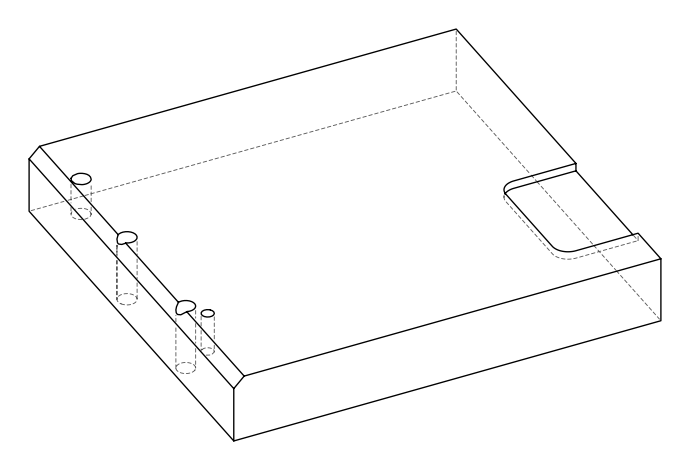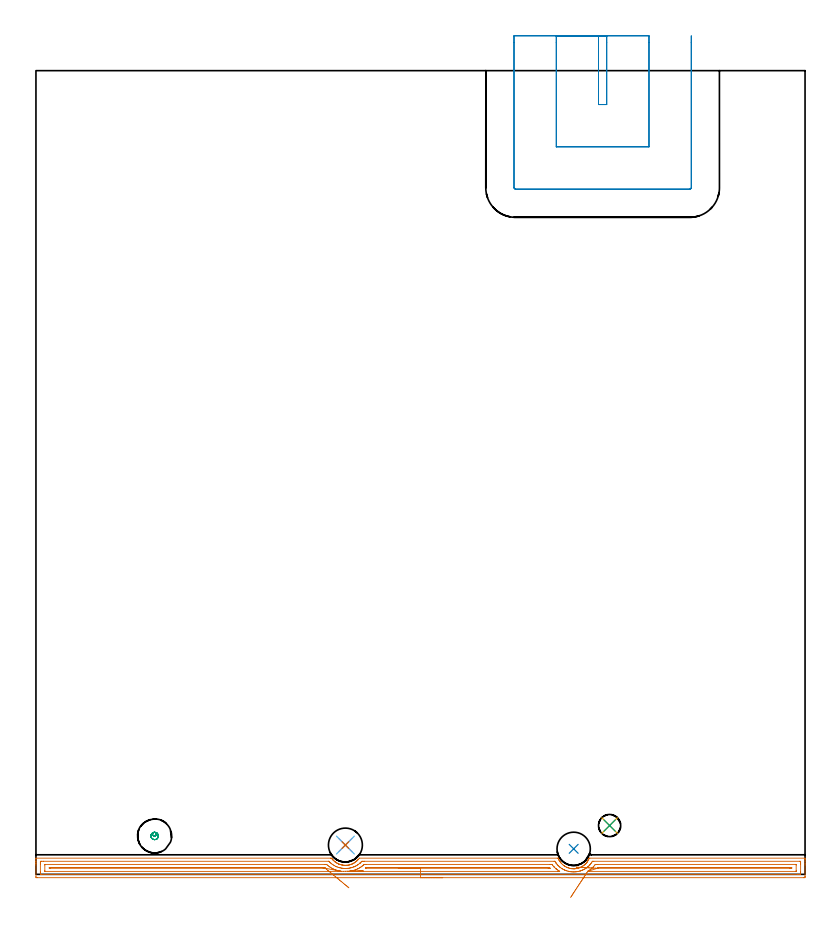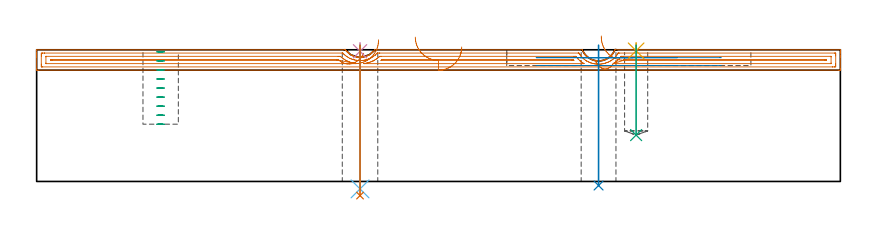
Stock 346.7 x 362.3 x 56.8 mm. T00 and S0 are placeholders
(PLAN: 9 operations, 7 tool changes, 15.2 min)
(1 AREA_MILL | FG_CHAMFER_SURFACE | UGT0205_001 | 11.24 min | 13425 mm3)
(2 MILL_SLOT | SLOT_PARTIAL_RECTANGULAR | UGT0201_109 | Follow Part, ap 6.35, ae 75% | 2.45 min | 46822 mm3)
(3 MILL_BLIND_HOLE_FROM_SOLID_MATERIAL | STEP1POCKET | UGT0201_130 | Spiral | 0.57 min | 5893 mm3)
(4 SPOT_DRILL | STEP1HOLE | NXT0321_9005460120000 | 0.03 min | 1 mm3)
(5 SPOT_DRILL_1 | STEP1POCKET_1 | NXT0321_9005460120000 | 0.03 min | 8 mm3)
(6 DRILL_THROUGH_HOLE_INTO_CENTER | STEP1HOLE | NXT0301_065 | 0.25 min | 3915 mm3)
(7 DRILL_TO_ENLARGE_THROUGH_HOLE | STEP1HOLE | UGT0301_283 | 0.26 min | 6464 mm3)
(8 INDEXABLE_INSERT_DRILL_THROUGH_HOLE_FROM_SOLID | STEP1HOLE_1 | NXT0302_001 | 0.24 min | 9924 mm3)
(9 DRILL_BLIND_HOLE_INTO_CENTER | STEP1POCKET_1 | NXT0301_071 | 0.16 min | 2787 mm3)
(TOOL UGT0205_001 | Chamfer Mill 20 x 3 x 45 deg. | D20 FL50 Z2)
(TOOL UGT0201_109 | End Mill 25.4 mm | D25.4 FL25 Z2)
(TOOL UGT0201_130 | Carbide End Mill 12.0 | D12 FL15 Z4)
(TOOL NXT0321_9005460120000 | NC Spot Drill, 142deg, 12mm, Carbide, Uncoated | D12 PA142 FL30 Z2)
(TOOL NXT0301_065 | Carbide Drill 9.4mm [860.1-0940-075A1-MM 2214] | D9.4 PA140 FL98 Z2)
(TOOL UGT0301_283 | Twist Drill 15.3 mm | D15.3 PA118 FL120 Z2)
(TOOL NXT0302_001 | Index. Insert Drill 15mm [880-D1500L20-05] | D15 PA176 FL75 Z2)
(TOOL NXT0301_071 | Carbide Drill 10mm [860.1-1000-030A1-MM 2214] | D10 PA140 FL47 Z2)
(OP 1 AREA_MILL)
G17 G21 G94 G90
T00 M6
G54
G17 G0 G90 X183.35 Y-1.5 S1061 M3
G43 Z66.8 H0
Z58.
G94 G1 X183.312 Z57.128 F250.
X183.198 Z56.263
X183.009 Z55.412
X182.747 Z54.58
X182.413 Z53.774
X182.01 Z53.
X181.542 Z52.264
X181.01 Z51.572
X180.421 Z50.929
X179.778 Z50.34
X179.086 Z49.808
X178.35 Z49.34
X177.576 Z48.937
X176.77 Z48.603
X175.938 Z48.341
X175.087 Z48.152
X174.222 Z48.038
X173.35 Z48.
X0.609
X0.169 Y-1.496 Z48.002
X0.01 Y-1.492 Z48.006
X0. Y-1.062 Z48.435
Y4.221 Z53.715
Y4.78 Z54.277
Y5.101 Z54.597
Y5.661 Z55.157
Y5.982 Z55.476
Y6.981 Z56.481
X0.01 Y7.3 Z56.8
X132.731
X133.236 Y7.298 Z56.788
X133.386 Y7.113 Z56.611
X133.49 Y6.977 Z56.476
X133.586 Y6.862 Z56.362
X133.816 Y6.588 Z56.087
X133.922 Y6.473 Z55.971
X133.997 Y6.391 Z55.889
X134.364 Y6.045 Z55.543
X134.517 Y5.911 Z55.409
X134.742 Y5.713 Z55.212
X134.814 Y5.655 Z55.154
X134.891 Y5.597 Z55.097
X135.19 Y5.395 Z54.893
X135.333 Y5.297 Z54.796
X135.405 Y5.252 Z54.752
X135.651 Y5.101 Z54.6
X135.785 Y5.019 Z54.515
X135.856 Y4.983 Z54.477
X136.123 Y4.839 Z54.336
X136.302 Y4.757 Z54.254
X136.399 Y4.713 Z54.21
X136.529 Y4.658 Z54.156
X136.68 Y4.597 Z54.093
X136.749 Y4.573 Z54.068
X136.91 Y4.514 Z54.012
X137.125 Y4.438 Z53.936
X137.574 Y4.305 Z53.801
X137.986 Y4.211 Z53.709
X138.02 Y4.204 Z53.701
X138.088 Y4.194 Z53.688
X138.469 Y4.13 Z53.626
X138.527 Y4.123 Z53.62
X138.829 Y4.093 Z53.586
X138.899 Y4.085 Z53.579
X138.915 Y4.083 Z53.577
X138.98 Y4.082 Z53.571
X139.363 Y4.06 Z53.557
X139.521 Y4.063 Z53.554
X139.57 Z53.557
X139.811 Y4.066 Z53.56
X139.873 Y4.071 Z53.563
X139.955 Y4.076 Z53.57
X140.096 Y4.087 Z53.578
X140.258 Y4.096 Z53.592
X140.636 Y4.144 Z53.644
X140.706 Y4.153 Z53.653
X141.152 Y4.241 Z53.736
X141.212 Y4.257 Z53.75
X141.362 Y4.295 Z53.79
X141.601 Y4.356 Z53.851
X141.659 Y4.374 Z53.869
X142.046 Y4.494 Z53.994
X142.466 Y4.658 Z54.155
X142.551 Y4.696 Z54.192
X142.702 Y4.76 Z54.26
X142.81 Y4.808 Z54.307
X142.879 Y4.838 Z54.337
X142.941 Y4.87 Z54.369
X143.392 Y5.127 Z54.624
X143.444 Y5.16 Z54.657
X143.835 Y5.405 Z54.903
X144.25 Y5.713 Z55.211
X144.337 Y5.788 Z55.287
X144.466 Y5.899 Z55.398
X144.561 Y5.982 Z55.478
X144.73 Y6.126 Z55.624
X144.932 Y6.335 Z55.832
X145.016 Y6.422 Z55.919
X145.178 Y6.588 Z56.087
X145.773 Y7.301 Z56.799
X235.394 Y7.3 Z56.8
X235.399 Y7.297 Z56.797
X235.406 Y7.292 Z56.791
X235.418 Y7.265 Z56.764
X235.509 Y7.052 Z56.55
X235.727 Y6.589 Z56.086
X235.815 Y6.422 Z55.918
X235.838 Y6.377 Z55.874
X235.9 Y6.268 Z55.767
X235.957 Y6.167 Z55.666
X235.989 Y6.119 Z55.618
X236.08 Y5.982 Z55.477
X236.165 Y5.852 Z55.351
X236.256 Y5.713 Z55.212
X236.287 Y5.672 Z55.171
X236.386 Y5.541 Z55.037
X236.505 Y5.38 Z54.88
X236.543 Y5.329 Z54.829
X236.732 Y5.101 Z54.601
X236.852 Y4.958 Z54.458
X236.965 Y4.838 Z54.337
X237.347 Y4.472 Z53.97
X237.746 Y4.124 Z53.624
X237.956 Y3.963 Z53.462
X238.072 Y3.884 Z53.383
X238.294 Y3.733 Z53.232
X238.518 Y3.594 Z53.092
X238.641 Y3.518 Z53.017
X239.065 Y3.293 Z52.793
X239.411 Y3.129 Z52.626
X239.495 Y3.088 Z52.586
X239.535 Y3.072 Z52.57
X239.602 Y3.047 Z52.546
X239.673 Y3.021 Z52.52
X239.857 Y2.957 Z52.451
X239.98 Y2.912 Z52.408
X240.429 Y2.772 Z52.271
X240.574 Y2.738 Z52.237
X240.75 Y2.697 Z52.194
X240.875 Y2.667 Z52.165
X241.324 Y2.586 Z52.086
X241.516 Y2.564 Z52.062
X241.56 Y2.56 Z52.056
X241.643 Y2.552 Z52.044
X241.72 Y2.543 Z52.035
X241.77 Y2.536 Z52.03
X242.218 Y2.51 Z52.005
X242.368 Y2.514 Z52.003
X242.536 Y2.515 Z52.004
X242.665 Y2.514 Z52.009
X242.725 Y2.518 Z52.013
X242.86 Y2.528 Z52.021
X243.112 Y2.545 Z52.039
X243.561 Y2.601 Z52.097
X244.007 Y2.683 Z52.182
X244.456 Y2.796 Z52.296
X244.767 Y2.894 Z52.394
X244.901 Y2.936 Z52.436
X245.3 Y3.088 Z52.587
X245.66 Y3.261 Z52.755
X245.796 Y3.323 Z52.82
X246.248 Y3.574 Z53.074
X246.553 Y3.766 Z53.266
X246.69 Y3.853 Z53.352
X246.844 Y3.962 Z53.462
X247.163 Y4.221 Z53.716
X247.221 Y4.267 Z53.764
X247.297 Y4.333 Z53.832
X247.386 Y4.412 Z53.911
X247.501 Y4.514 Z54.01
X247.584 Y4.587 Z54.085
X247.594 Y4.597 Z54.096
X247.718 Y4.722 Z54.221
X247.801 Y4.808 Z54.303
X247.832 Y4.839 Z54.335
X247.892 Y4.907 Z54.404
X248.061 Y5.101 Z54.597
X248.165 Y5.218 Z54.717
X248.189 Y5.249 Z54.748
X248.332 Y5.426 Z54.926
X248.423 Y5.541 Z55.038
X248.479 Y5.611 Z55.109
X248.487 Y5.622 Z55.121
X248.55 Y5.713 Z55.212
X248.661 Y5.89 Z55.389
X248.718 Y5.982 Z55.478
X248.785 Y6.087 Z55.586
X248.822 Y6.146 Z55.645
X249.067 Y6.588 Z56.087
X249.195 Y6.862 Z56.36
X249.231 Y6.939 Z56.438
X249.322 Y7.129 Z56.628
X249.41 Y7.303 Z56.797
X249.667 Y7.3 Z56.8
X346.69
X346.7 Y6.981 Z56.48
Y6.624 Z56.123
Y5.982 Z55.476
Y4.78 Z54.277
Y4.221 Z53.715
Y-0.783 Z48.715
X346.697 Y-1.062 Z48.435
X346.69 Y-1.492 Z48.006
X346.531 Y-1.496 Z48.002
X346.091 Y-1.5 Z48.
X173.35
Y-0.086 Z49.414
X2.395 Y-0.085 Z49.415
X2.296 Y-0.084 Z49.416
X2.036 Y-0.079 Z49.421
X2.01 Y0.006 Z49.506
X2.004 Y0.204 Z49.704
X2.001 Y0.699 Z50.199
X2. Y1.088 Z50.588
Y4.61 Z54.11
X2.001 Y5.101 Z54.601
X2.003 Y5.488 Z54.988
X2.01 Y5.873 Z55.373
X2.395 Y5.883 Z55.383
X2.493 Y5.884 Z55.384
X3.287 Y5.886 Z55.386
X3.385
X131.839 Y5.885 Z55.385
X131.937 Y5.884 Z55.384
X132.034 Y5.881 Z55.381
X132.055 Y5.879 Z55.379
X132.158 Y5.783 Z55.283
X132.401 Y5.546 Z55.046
X132.613 Y5.341 Z54.841
X132.731 Y5.229 Z54.729
X132.876 Y5.101 Z54.601
X133.279 Y4.758 Z54.258
X133.624 Y4.506 Z54.006
X134.049 Y4.221 Z53.721
X134.517 Y3.933 Z53.433
X135.139 Y3.608 Z53.108
X135.41 Y3.485 Z52.985
X135.47 Y3.459 Z52.959
X135.772 Y3.34 Z52.84
X136.302 Y3.156 Z52.656
X136.576 Y3.07 Z52.57
X136.944 Y2.969 Z52.469
X137.195 Y2.912 Z52.412
X137.742 Y2.801 Z52.301
X137.931 Y2.769 Z52.269
X138.088 Y2.747 Z52.247
X138.76 Y2.677 Z52.177
X138.98 Y2.666 Z52.166
X139.333 Y2.651 Z52.151
X139.678 Y2.653 Z52.153
X139.873 Y2.656 Z52.156
X140.523 Y2.7 Z52.2
X140.766 Y2.73 Z52.23
X141.304 Y2.81 Z52.31
X141.659 Y2.878 Z52.378
X142.036 Y2.968 Z52.468
X142.551 Y3.112 Z52.612
X142.726 Y3.168 Z52.668
X143.224 Y3.34 Z52.84
X143.408 Y3.411 Z52.911
X143.444 Y3.425 Z52.925
X143.998 Y3.674 Z53.174
X144.337 Y3.857 Z53.357
X144.57 Y3.99 Z53.49
X144.957 Y4.221 Z53.721
X145.122 Y4.327 Z53.827
X145.229 Y4.4 Z53.9
X146.079 Y5.059 Z54.559
X146.122 Y5.096 Z54.596
X146.128 Y5.101 Z54.601
X146.574 Y5.536 Z55.036
X146.72 Y5.68 Z55.18
X146.921 Y5.879 Z55.379
X147.015 Y5.882 Z55.382
X147.114 Y5.884 Z55.384
X147.908 Y5.886 Z55.386
X148.005
X233.608 Y5.885 Z55.385
X233.708 Y5.884 Z55.384
X233.877 Y5.879 Z55.379
X233.959 Y5.872 Z55.372
X234.363 Y5.238 Z54.738
X234.456 Y5.101 Z54.601
X234.501 Y5.037 Z54.537
X234.863 Y4.573 Z54.073
X235.156 Y4.221 Z53.721
X235.394 Y3.973 Z53.473
X235.721 Y3.66 Z53.16
X236.083 Y3.34 Z52.84
X236.287 Y3.167 Z52.667
X236.949 Y2.687 Z52.187
X237.179 Y2.543 Z52.043
X237.212 Y2.523 Z52.023
X237.324 Y2.46 Z51.96
X238.072 Y2.069 Z51.569
X238.345 Y1.939 Z51.439
X238.545 Y1.85 Z51.35
X238.788 Y1.754 Z51.254
X238.965 Y1.69 Z51.19
X239.012 Y1.673 Z51.173
X239.303 Y1.579 Z51.079
X239.857 Y1.423 Z50.923
X240.067 Y1.373 Z50.873
X240.75 Y1.237 Z50.737
X241.156 Y1.179 Z50.679
X241.643 Y1.129 Z50.629
X242.127 Y1.102 Z50.602
X242.536
X243.001 Y1.121 Z50.621
X243.428 Y1.152 Z50.652
X243.812 Y1.201 Z50.701
X244.321 Y1.286 Z50.786
X244.571 Y1.333 Z50.833
X245.214 Y1.492 Z50.992
X245.283 Y1.511 Z51.011
X245.502 Y1.579 Z51.079
X246.015 Y1.759 Z51.259
X246.106 Y1.793 Z51.293
X246.384 Y1.907 Z51.407
X246.576 Y1.997 Z51.497
X246.999 Y2.201 Z51.701
X247.169 Y2.292 Z51.792
X247.468 Y2.46 Z51.96
X247.73 Y2.619 Z52.119
X247.892 Y2.723 Z52.223
X248.262 Y2.975 Z52.475
X248.761 Y3.364 Z52.864
X248.785 Y3.384 Z52.884
X249.224 Y3.788 Z53.288
X249.66 Y4.238 Z53.738
X249.677 Y4.259 Z53.759
X250.058 Y4.726 Z54.226
X250.342 Y5.101 Z54.601
X250.433 Y5.236 Z54.736
X250.57 Y5.448 Z54.948
X250.771 Y5.784 Z55.284
X250.809 Y5.843 Z55.343
X250.829 Y5.872 Z55.372
X250.868 Y5.879 Z55.379
X251.065 Y5.882 Z55.382
X251.463 Y5.885 Z55.385
X344.305
X344.404 Y5.884 Z55.384
X344.664 Y5.879 Z55.379
X344.69 Y5.794 Z55.294
X344.696 Y5.596 Z55.096
X344.699 Y5.101 Z54.601
X344.7 Y4.712 Z54.212
Y1.19 Z50.69
X344.699 Y0.699 Z50.199
X344.697 Y0.312 Z49.812
X344.69 Y-0.073 Z49.427
X344.305 Y-0.083 Z49.417
X344.207 Y-0.084 Z49.416
X343.413 Y-0.086 Z49.414
X343.315
X173.35
Y1.328 Z50.828
X141.468 Y1.329 Z50.829
X141.273 Y1.33 Z50.83
X141.16 Y1.332 Z50.832
X141.205 Y1.34 Z50.84
X141.352 Y1.364 Z50.864
X141.552 Y1.395 Z50.895
X141.659 Y1.413 Z50.913
X141.8 Y1.44 Z50.94
X142.501 Y1.579 Z51.079
X142.541 Y1.589 Z51.089
X142.551 Y1.592 Z51.092
X143.237 Y1.783 Z51.283
X143.444 Y1.845 Z51.345
X143.905 Y2.005 Z51.505
X144.337 Y2.164 Z51.664
X144.548 Y2.251 Z51.751
X145.036 Y2.46 Z51.96
X145.167 Y2.522 Z52.022
X145.229 Y2.554 Z52.054
X145.737 Y2.839 Z52.339
X146.122 Y3.065 Z52.565
X146.293 Y3.172 Z52.672
X146.556 Y3.34 Z52.84
X146.819 Y3.534 Z53.034
X147.015 Y3.682 Z53.182
X147.316 Y3.923 Z53.423
X147.681 Y4.221 Z53.721
X147.801 Y4.326 Z53.826
X147.908 Y4.419 Z53.919
X147.954 Y4.456 Z53.956
X147.989 Y4.465 Z53.965
X148.067 Y4.467 Z53.967
X148.227 Y4.47 Z53.97
X148.546 Y4.471 Z53.971
X148.8
X231.823
X232.464 Y4.469 Z53.969
X232.588 Y4.467 Z53.967
X232.646 Y4.465 Z53.965
X232.716 Y4.39 Z53.89
X232.851 Y4.221 Z53.721
X233.323 Y3.622 Z53.122
X233.576 Y3.34 Z52.84
X233.608 Y3.306 Z52.806
X234.471 Y2.489 Z51.989
X234.501 Y2.463 Z51.963
X234.505 Y2.46 Z51.96
X234.761 Y2.254 Z51.754
X235.004 Y2.073 Z51.573
X235.394 Y1.794 Z51.294
X235.709 Y1.579 Z51.079
X235.901 Y1.455 Z50.955
X235.999 Y1.391 Z50.891
X236.07 Y1.343 Z50.843
X236.081 Y1.334 Z50.834
X236.071 Y1.333 Z50.833
X235.903 Y1.33 Z50.83
X235.648 Y1.329 Z50.829
X235.394 Y1.328 Z50.828
X173.35
Y2.743 Z52.243
X148.514
X148.716 Y2.901 Z52.401
X148.8 Y2.968 Z52.468
X148.878 Y3.024 Z52.524
X148.909 Y3.045 Z52.545
X148.938 Y3.05 Z52.55
X149.09 Y3.054 Z52.554
X149.374 Y3.056 Z52.556
X149.693 Y3.057 Z52.557
X230.93
X231.219 Y3.056 Z52.556
X231.376 Y3.053 Z52.553
X231.452 Y3.05 Z52.55
X231.495 Y3.02 Z52.52
X231.602 Y2.9 Z52.4
X231.663 Y2.828 Z52.328
X231.706 Y2.774 Z52.274
X231.724 Y2.75 Z52.25
X231.695 Y2.748 Z52.248
X231.534 Y2.744 Z52.244
X231.249 Y2.743 Z52.243
X230.93
X173.35
X172.478 Z52.281
X171.614 Z52.395
X170.762 Z52.583
X169.93 Z52.846
X169.124 Z53.18
X168.35 Z53.582
X167.614 Z54.051
X166.922 Z54.582
X166.279 Z55.172
X165.69 Z55.815
X165.158 Z56.507
X164.69 Z57.243
X164.287 Z58.016
X163.953 Z58.822
X163.691 Z59.654
X163.502 Z60.506
X163.388 Z61.371
X163.35 Z62.243
G0 X147.46 Y1.607 Z61.111
G1 X147.446 Y1.606 Z60.238
X147.357 Y1.604 Z59.37
X147.192 Y1.599 Z58.514
X146.953 Y1.592 Z57.675
X146.642 Y1.584 Z56.86
X146.261 Y1.573 Z56.075
X145.813 Y1.561 Z55.326
X145.302 Y1.546 Z54.62
X144.731 Y1.53 Z53.96
X144.105 Y1.513 Z53.353
X143.428 Y1.494 Z52.803
X142.706 Y1.474 Z52.314
X141.944 Y1.452 Z51.89
X141.148 Y1.43 Z51.533
X140.324 Y1.407 Z51.248
X139.478 Y1.383 Z51.035
X138.617 Y1.359 Z50.897
X137.747 Y1.335 Z50.835
X137.449 Y1.329 Z50.829
X4.18
X4.095 Y1.33 Z50.83
X4.029 Y1.333 Z50.833
X4.015 Y1.335 Z50.835
X4.01 Y1.352 Z50.852
X4.006 Y1.402 Z50.902
X4.001 Y1.579 Z51.079
Y4.221 Z53.721
X4.002 Y4.396 Z53.896
X4.01 Y4.456 Z53.956
X4.013 Y4.465 Z53.965
X4.022 Y4.468 Z53.968
X4.053 Y4.47 Z53.97
X4.18 Y4.471 Z53.971
X130.053
X130.694 Y4.469 Z53.969
X130.946 Y4.466 Z53.966
X131.026 Y4.464 Z53.964
X131.312 Y4.221 Z53.721
X131.839 Y3.777 Z53.277
X132.456 Y3.34 Z52.84
X132.731 Y3.157 Z52.657
X133.239 Y2.84 Z52.34
X133.624 Y2.639 Z52.139
X133.98 Y2.46 Z51.96
X134.517 Y2.222 Z51.722
X134.922 Y2.061 Z51.561
X135.41 Y1.89 Z51.39
X136.242 Y1.639 Z51.139
X136.302 Y1.624 Z51.124
X136.493 Y1.579 Z51.079
X137.195 Y1.44 Z50.94
X137.371 Y1.406 Z50.906
X137.747 Y1.335 Z50.835
X130.431 Y2.752 Z52.252
X130.422 Y2.749 Z52.249
X130.372 Y2.747 Z52.247
X130.053 Y2.744 Z52.244
X129.766 Y2.743 Z52.243
X129.48
X6.571
X6.252 Y2.746 Z52.246
X6.093 Y2.75 Z52.25
X6.01 Y2.754 Z52.254
X6.007 Y2.799 Z52.299
X6.005 Y2.9 Z52.4
X6.007 Y3.001 Z52.501
X6.01 Y3.046 Z52.546
X6.094 Y3.05 Z52.55
X6.255 Y3.054 Z52.554
X6.539 Y3.057 Z52.557
X6.858
X129.448 Y3.056 Z52.556
X129.734 Y3.054 Z52.554
X130.053 Y3.05 Z52.55
X130.252 Y2.897 Z52.397
X130.392 Y2.785 Z52.285
X130.431 Y2.752 Z52.252
X131.013 Y2.27 Z51.816
X131.621 Y1.766 Z51.446
X132.252 Y1.243 Z51.147
X132.901 Y0.705 Z50.921
X133.562 Y0.157 Z50.769
X134.231 Y-0.397 Z50.692
X134.903 Y-0.954 Z50.691
X135.572 Y-1.509 Z50.767
X136.233 Y-2.057 Z50.917
X136.882 Y-2.595 Z51.143
X137.514 Y-3.118 Z51.44
X138.123 Y-3.623 Z51.808
X138.704 Y-4.105 Z52.244
X139.255 Y-4.562 Z52.744
X139.77 Y-4.988 Z53.304
X140.245 Y-5.382 Z53.92
X140.677 Y-5.741 Z54.588
X141.063 Y-6.06 Z55.303
G0 Z66.8
X240.999 Y-10.434
Z52.097
G1 X241.323 Y-9.943 Z51.452
X241.675 Y-9.407 Z50.862
X242.055 Y-8.829 Z50.329
X242.459 Y-8.215 Z49.859
X242.883 Y-7.57 Z49.454
X243.326 Y-6.897 Z49.119
X243.783 Y-6.202 Z48.855
X244.251 Y-5.491 Z48.664
X244.726 Y-4.768 Z48.548
X245.205 Y-4.04 Z48.508
X245.684 Y-3.312 Z48.545
X246.159 Y-2.589 Z48.657
X246.627 Y-1.877 Z48.844
X247.085 Y-1.182 Z49.104
X247.528 Y-0.508 Z49.436
X247.954 Y0.14 Z49.838
X248.358 Y0.755 Z50.305
X248.739 Y1.334 Z50.834
X248.758 Y1.363 Z50.863
X248.785 Y1.383 Z50.883
X248.904 Y1.461 Z50.961
X249.088 Y1.579 Z51.079
X249.44 Y1.814 Z51.314
X249.677 Y1.976 Z51.476
X249.951 Y2.19 Z51.69
X250.289 Y2.46 Z51.96
X250.44 Y2.588 Z52.088
X250.57 Y2.704 Z52.204
X250.899 Y3.016 Z52.516
X251.212 Y3.34 Z52.84
X251.332 Y3.47 Z52.97
X251.463 Y3.618 Z53.118
X251.736 Y3.951 Z53.451
X251.955 Y4.221 Z53.721
X252.132 Y4.441 Z53.941
X252.169 Y4.465 Z53.965
X252.229 Y4.467 Z53.967
X252.356 Y4.469 Z53.969
X252.994 Y4.471 Z53.971
X253.248
X342.52
X342.605 Y4.47 Z53.97
X342.671 Y4.467 Z53.967
X342.685 Y4.465 Z53.965
X342.69 Y4.448 Z53.948
X342.694 Y4.398 Z53.898
X342.699 Y4.221 Z53.721
Y1.579 Z51.079
X342.698 Y1.404 Z50.904
X342.69 Y1.344 Z50.844
X342.687 Y1.335 Z50.835
X342.678 Y1.332 Z50.832
X342.647 Y1.33 Z50.83
X342.52 Y1.329 Z50.829
X249.039
X248.825 Y1.33 Z50.83
X248.785 Y1.332 Z50.832
X248.739 Y1.334 Z50.834
X253.073 Y2.749 Z52.249
X253.1 Y2.788 Z52.288
X253.134 Y2.833 Z52.333
X253.16 Y2.865 Z52.365
X253.183 Y2.892 Z52.392
X253.248 Y2.968 Z52.468
X253.322 Y3.045 Z52.545
X253.386 Y3.05 Z52.55
X253.538 Y3.054 Z52.554
X253.822 Y3.056 Z52.556
X254.141 Y3.057 Z52.557
X340.129
X340.448 Y3.054 Z52.554
X340.606 Y3.05 Z52.55
X340.69 Y3.046 Z52.546
X340.693 Y3.001 Z52.501
X340.695 Y2.9 Z52.4
X340.693 Y2.799 Z52.299
X340.69 Y2.754 Z52.254
X340.607 Y2.75 Z52.25
X340.445 Y2.746 Z52.246
X340.129 Y2.743 Z52.243
X339.842
X253.535
X253.248 Y2.745 Z52.245
X253.105 Y2.748 Z52.248
X253.073 Y2.749 Z52.249
X252.206 Y2.793 Z52.331
X251.349 Y2.836 Z52.489
X250.509 Y2.879 Z52.72
X249.692 Y2.92 Z53.024
X248.905 Y2.96 Z53.398
X248.154 Y2.998 Z53.839
X247.443 Y3.034 Z54.345
X246.78 Y3.067 Z54.91
X246.168 Y3.098 Z55.531
X245.612 Y3.126 Z56.203
X245.117 Y3.151 Z56.921
X244.687 Y3.173 Z57.679
X244.324 Y3.191 Z58.473
X244.031 Y3.206 Z59.294
X243.812 Y3.217 Z60.138
X243.666 Y3.225 Z60.999
X243.596 Y3.228 Z61.868
X243.602 Z62.741
G0 Z66.8
M5
M2
(OP 2 MILL_SLOT)
G17 G21 G94 G90
T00 M6
G54
G17 G0 G90 X253.6 Y378. S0 M3
G43 Z66.8 H0
Z53.4
G94 G1 Y375. F250.
Y347. F500.
X257.3
Y375.
Y378. F250.
X234.55
Y375.
Y327.95 F500.
X276.35
Y375.
Y378. F250.
X215.5
Y375.
Y309.5 F500.
G3 X216.1 Y308.9 R0.6
G1 X294.8
G3 X295.4 Y309.5 R0.6
G1 Y375.
Y378. F250.
G0 X253.6 Z50.
G1 Y375.
Y347. F500.
X257.3
Y375.
Y378. F250.
X234.55
Y375.
Y327.95 F500.
X276.35
Y375.
Y378. F250.
X215.5
Y375.
Y309.5 F500.
G3 X216.1 Y308.9 R0.6
G1 X294.8
G3 X295.4 Y309.5 R0.6
G1 Y375.
Y378. F250.
G0 Z66.8
M5
M2
(OP 3 MILL_BLIND_HOLE_FROM_SOLID_MATERIAL)
G17 G21 G94 G90
T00 M6
G54
G17 G0 G90 X53.5 Y17.3 S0 M3
G43 Z66.8 H0
Z55.9
G94 G3 X54.26 Y18.19 R0.77 F250.
X53.242 Y18.93 R0.89
X51.87 Y17.042 R1.65
X53.242 Y18.93 R-1.65
X52.556 Y17.986 R0.825
X53.5 Y17.3 R0.825
G0 Z52.
G3 X54.26 Y18.19 R0.77
X53.242 Y18.93 R0.89
X51.87 Y17.042 R1.65
X53.242 Y18.93 R-1.65
X52.556 Y17.986 R0.825
X53.5 Y17.3 R0.825
G0 Z48.1
G3 X54.26 Y18.19 R0.77
X53.242 Y18.93 R0.89
X51.87 Y17.042 R1.65
X53.242 Y18.93 R-1.65
X52.556 Y17.986 R0.825
X53.5 Y17.3 R0.825
G0 Z44.2
G3 X54.26 Y18.19 R0.77
X53.242 Y18.93 R0.89
X51.87 Y17.042 R1.65
X53.242 Y18.93 R-1.65
X52.556 Y17.986 R0.825
X53.5 Y17.3 R0.825
G0 Z40.3
G3 X54.26 Y18.19 R0.77
X53.242 Y18.93 R0.89
X51.87 Y17.042 R1.65
X53.242 Y18.93 R-1.65
X52.556 Y17.986 R0.825
X53.5 Y17.3 R0.825
G0 Z36.4
G3 X54.26 Y18.19 R0.77
X53.242 Y18.93 R0.89
X51.87 Y17.042 R1.65
X53.242 Y18.93 R-1.65
X52.556 Y17.986 R0.825
X53.5 Y17.3 R0.825
G0 Z32.5
G3 X54.26 Y18.19 R0.77
X53.242 Y18.93 R0.89
X51.87 Y17.042 R1.65
X53.242 Y18.93 R-1.65
X52.556 Y17.986 R0.825
X53.5 Y17.3 R0.825
G0 Z28.6
G3 X54.26 Y18.19 R0.77
X53.242 Y18.93 R0.89
X51.87 Y17.042 R1.65
X53.242 Y18.93 R-1.65
X52.556 Y17.986 R0.825
X53.5 Y17.3 R0.825
G0 Z24.7
G3 X54.26 Y18.19 R0.77
X53.242 Y18.93 R0.89
X51.87 Y17.042 R1.65
X53.242 Y18.93 R-1.65
X52.556 Y17.986 R0.825
X53.5 Y17.3 R0.825
G0 Z66.8
M5
M2
(OP 4 SPOT_DRILL)
G17 G21 G94 G90
T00 M6
G54
G17 G0 G90 X139.5 Y13.2 S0 M3
G43 Z66.8 H0
G94 G81 G98 Z56.141 F250. R59.8
G80
M5
M2
(OP 5 SPOT_DRILL_1)
G17 G21 G94 G90
T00 M6
G54
G17 G0 G90 X258.6 Y22. S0 M3
G43 Z66.8 H0
G94 G81 G98 Z56.37 F250. R59.8
G80
M5
M2
(OP 6 DRILL_THROUGH_HOLE_INTO_CENTER)
G17 G21 G94 G90
T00 M6
G54
G17 G0 G90 X139.5 Y13.2 S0 M3
G43 Z66.8 H1
G94 G73 G98 Z-3.211 F250. Q8.573 R58.8
G80
M5
M2
(OP 7 DRILL_TO_ENLARGE_THROUGH_HOLE)
G17 G21 G94 G90
T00 M6
G54
G17 G0 G90 X139.5 Y13.2 S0 M3
G43 Z66.8 H0
G94 G73 G98 Z-6.097 F250. Q12.579 R58.8
G80
M5
M2
(OP 8 INDEXABLE_INSERT_DRILL_THROUGH_HOLE_FROM_SOLID)
G17 G21 G94 G90
T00 M6
G54
G17 G0 G90 X242.4 Y11.5 S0 M3
G43 Z66.8 H1
G94 G81 G98 Z-1.762 F250. R58.8
G80
M5
M2
(OP 9 DRILL_BLIND_HOLE_INTO_CENTER)
G17 G21 G94 G90
T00 M6
G54
G17 G0 G90 X258.6 Y22. S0 M3
G43 Z66.8 H1
G94 G81 G98 Z20. F250. R58.8
G80
M5
M2
